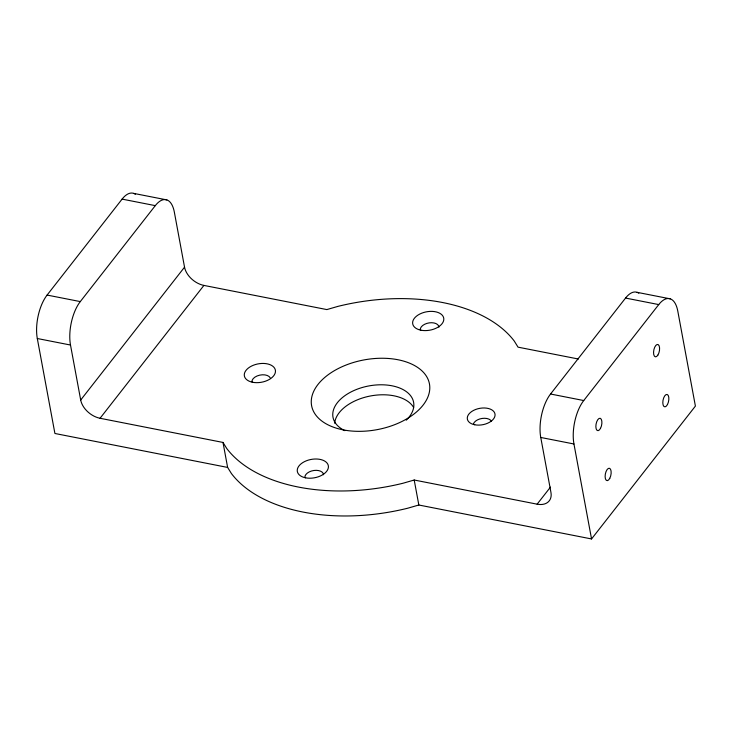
<?xml version="1.0" encoding="UTF-8"?>
<svg xmlns="http://www.w3.org/2000/svg" width="732" height="732" viewBox="0 0 732 732"><rect width="100%" height="100%" fill="white"/><g stroke="black" fill="none" stroke-linecap="round" stroke-linejoin="round"><path stroke-width="1.1" d="M578.399 359.019L518.046 347.16L514.248 341.03A157.691 93.357 -10.5 0 0 337.928 306.379L326.847 309.581L203.917 285.416A18.922 12.673 38 0 1 184.537 267.162L174.353 212.179A31.54 14.137 -78.9 0 0 155.294 205.637L80.291 301.593A31.54 14.137 -78.9 0 0 70.501 345.037L80.694 400.02A18.922 12.673 38 0 0 100.064 418.274L222.995 442.439L226.792 448.56A157.691 93.357 -10.5 0 0 403.122 483.212L414.202 480.018L537.123 504.174A18.922 12.673 38 0 0 550.949 492.444L540.756 437.462A31.54 14.137 -78.9 0 1 550.546 394.017L625.549 298.061L658.745 304.585A31.54 14.137 -78.9 0 1 677.795 311.127L695.4 406.095L591.548 538.953L418.832 505.007L407.751 508.209A157.691 93.357 -10.5 0 1 231.422 473.549L227.625 467.428L54.909 433.481L37.305 338.513A31.54 14.137 -78.9 0 1 47.095 295.069L122.098 199.113A31.54 14.137 -78.9 0 1 135.356 194.255M80.694 400.02L184.537 267.162M100.064 418.274L203.917 285.416M591.548 538.953L573.952 443.985A31.54 14.137 -78.9 0 1 583.743 400.541L658.745 304.585M537.123 504.174L550.464 487.119M133.654 193.385L166.85 199.909M637.105 292.333L670.302 298.857M122.098 199.113L155.294 205.637M47.095 295.069L80.291 301.593M550.546 394.017L583.743 400.541M37.305 338.513L70.501 345.037M540.756 437.462L573.952 443.985M414.202 480.018L418.832 505.007M222.995 442.439L227.625 467.428M625.549 298.061A31.54 14.137 -78.9 0 1 638.807 293.203M334.661 423.233A41.001 24.275 -10.5 0 1 369.788 396.103A41.001 24.275 -10.5 0 1 413.635 407.468M473.421 423.901A9.461 5.6 -10.5 0 1 482.159 418.43A9.461 5.6 -10.5 0 1 491.483 421.284M420.26 329.839A9.461 5.6 -10.5 0 1 429.208 322.876A9.461 5.6 -10.5 0 1 438.953 327.131M251.918 381.903A9.461 5.6 -10.5 0 1 259.65 375.159A9.461 5.6 -10.5 0 1 270.19 377.785M304.869 477.465A9.461 5.6 -10.5 0 1 313.818 470.493A9.461 5.6 -10.5 0 1 323.571 474.748M344.827 430.654A41.001 24.275 -10.5 0 1 342.979 397.11A41.001 24.275 -10.5 0 1 398.601 387.603A41.001 24.275 -10.5 0 1 406.278 420.159M667.483 404.503A6.304 2.827 -78.9 0 0 667.218 394.484A6.304 2.827 -78.9 0 0 662.808 402.902A6.304 2.827 -78.9 0 0 667.483 404.503M657.867 355.13A6.304 2.827 -78.9 0 0 658.306 344.68A6.304 2.827 -78.9 0 0 653.557 352.129A6.304 2.827 -78.9 0 0 657.867 355.13M609.783 478.316A6.304 2.827 -78.9 0 0 609.527 468.297A6.304 2.827 -78.9 0 0 605.117 476.715A6.304 2.827 -78.9 0 0 609.783 478.316M600.524 428.33A6.304 2.827 -78.9 0 0 600.267 418.311A6.304 2.827 -78.9 0 0 595.857 426.729A6.304 2.827 -78.9 0 0 600.524 428.33M474.739 424.77A14.054 8.326 -10.5 0 0 495.061 414.532A14.054 8.326 -10.5 0 0 473.705 410.332A14.054 8.326 -10.5 0 0 474.739 424.77M252.659 382.278A15.765 9.333 -10.5 0 0 275.461 370.795A15.765 9.333 -10.5 0 0 251.506 366.082A15.765 9.333 -10.5 0 0 252.659 382.278M421.001 330.214A15.765 9.333 -10.5 0 0 443.802 318.722A15.765 9.333 -10.5 0 0 419.848 314.019A15.765 9.333 -10.5 0 0 421.001 330.214M305.619 477.831A15.765 9.333 -10.5 0 0 328.412 466.348A15.765 9.333 -10.5 0 0 304.457 461.645A15.765 9.333 -10.5 0 0 305.619 477.831M343.372 429.904A59.923 35.475 -10.5 0 0 429.73 386.038A59.923 35.475 -10.5 0 0 338.468 368.443A59.923 35.475 -10.5 0 0 343.372 429.904"/></g></svg>
